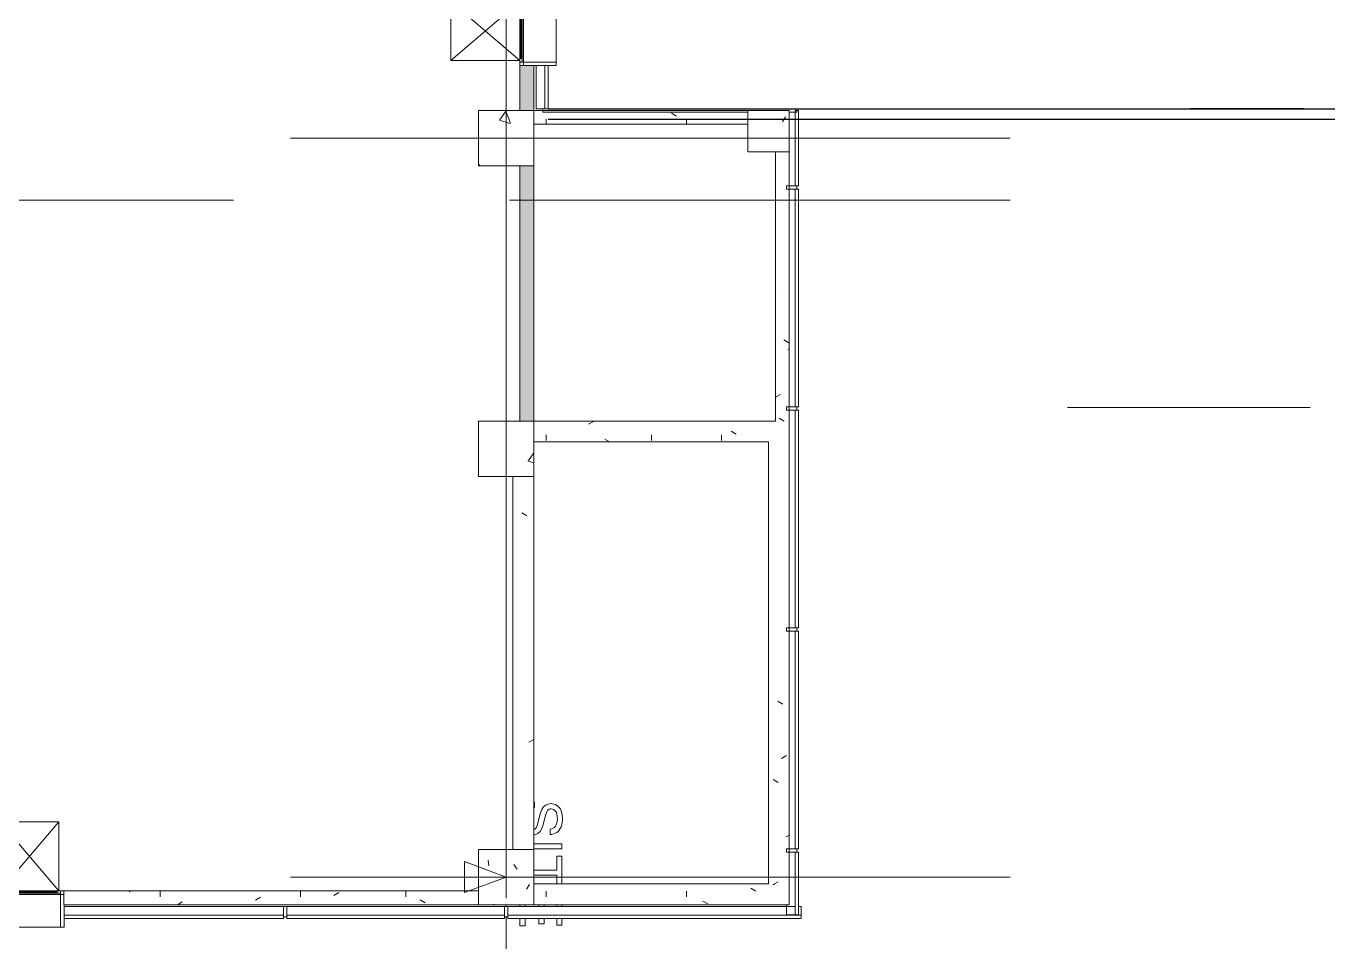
# Model space of a CAD drawing. Extents: x -14231 to 516634, y -267190 to 70805.
# Drawn here: x 207845 to 226794, y -141280 to -128024 of the extents above; entities that cross this region are included whole.
import ezdxf

# ---------------------------------------------------------------- set-up
doc = ezdxf.new("R2010")
doc.units = 0
doc.header["$LTSCALE"] = 8
for name, pattern in [('Access Line', [382.3, 250, -132.3]), ('Centre', [7937.5, 1587.5, -1190.625, 3968.75, -1190.625]), ('Dash', [1587.5, 793.75, -793.75]), ('IDA - Grid Line', [3500, 2000, -500, 500, -500])]:
    doc.linetypes.add(name, pattern=pattern)
doc.layers.add('000_CTCI_CSA', color=7, linetype='CONTINUOUS')
for name, color, linetype, lineweight in [('A-_ANOTGRID_E', 7, 'CONTINUOUS', 9), ('A-_CLAD----_E', 7, 'CONTINUOUS', 9), ('A-_CLAD----_E1', 7, 'CONTINUOUS', 9), ('A-_WALL----_E', 7, 'CONTINUOUS', 9), ('A-_WALL----_H', 7, 'CONTINUOUS', 9), ('A-_WIND----_E', 7, 'CONTINUOUS', 9), ('A-COLN----_E', 7, 'CONTINUOUS', 9), ('A-COLN----_E1', 7, 'CONTINUOUS', 9)]:
    doc.layers.add(name, color=color, linetype=linetype, lineweight=lineweight)
pattern_1 = [(270, (-110762.2, 809413.83), (508, -2032), [83.82, -1440.18, 83.82, -1440.18, -8128]), (270, (-110762.2, 809413.83), (508, -2032), [-3048, 83.82, -2964.18, 83.82, -1440.18, -3556]), (270, (-110762.2, 809413.83), (508, -2032), [-7620, 83.82, -932.18, 83.82, -2456.18]), (30, (-110508.2, 808651.83), (1505.76362, 1455.9409), [83.82, -1440.18, 83.82, -1440.18, -8128]), (30, (-110508.2, 808651.83), (1505.76362, 1455.9409), [-3048, 83.82, -2964.18, 83.82, -1440.18, -3556]), (30, (-110508.2, 808651.83), (1505.76362, 1455.9409), [-7620, 83.82, -932.18, 83.82, -2456.18]), (150, (-109492.2, 808397.83), (-2013.76362, 576.0591), [83.82, -1440.18, 83.82, -1440.18, -8128]), (150, (-109492.2, 808397.83), (-2013.76362, 576.0591), [-3048, 83.82, -2964.18, 83.82, -1440.18, -3556]), (150, (-109492.2, 808397.83), (-2013.76362, 576.0591), [-7620, 83.82, -932.18, 83.82, -2456.18])]

# ---------------------------------------------------------------- blocks, each defined once
blk = doc.blocks.new('IDA - Rectangle Column - 800W X 800D-V2-PH1 LEVEL 3 - PROBE')
at = {"layer": 'A-COLN----_E1', "true_color": 0xaaaaaa}
h = blk.add_hatch(dxfattribs=at)
h.set_pattern_fill('FP_4', color=253, style=0, pattern_type=2)
h.set_pattern_definition([(320, (-325556.1, 949757.2), (-159.3907, -1821.8403), [190.5, -2095.5]), (265, (-325556.1, 949757.2), (1910.5674, 352.428), [152.4, -1676.4]), (10.451, (-325569.4, 949605.4), (1751.166, -1469.4262), [161.9, -1780.901]), (316.184, (-325048.1, 949757.2), (-420.428, -2710.791), [285.75, -3143.25]), (6.636, (-325083.2, 949531.3), (2474.276, -2374.0256), [242.85, -2671.351]), (261.184, (-325048, 949757.2), (2474.2525, -2374.05), [228.6, -2514.6]), (291, (-325175.1, 949503.2), (-1022.6516, -1516.1442), [190.5, -2095.5]), (236, (-325175.1, 949503.2), (1841.8805, -618.021), [152.4, -1676.4]), (341.451, (-325260.3, 949376.8), (819.2124, -2134.1713), [161.9, -1780.901]), (307.5, (-325556.1, 949757.2), (845.5504, -30.88603), [83.82, -1572.26, 83.82, -3300.73]), (307.5, (-325556.1, 949757.2), (845.5504, -30.88603), [-1739.9, -1617.98, 83.82, -1598.93]), (277.5, (-325556.1, 949757.2), (1001.80575, -668.1966), [83.82, -886.46, 83.82, -2175.51]), (277.5, (-325556.1, 949757.2), (1001.80575, -668.1966), [-1054.1, -1534.16, 83.82, -557.53]), (237.5, (-325556.1, 950323.6), (-57.2896, -1355.90933), [83.82, -551.18, 83.82, -4526.28]), (237.5, (-325556.1, 950323.6), (-57.2896, -1355.90933), [-718.82, -1897.38, 83.82, -2545.08]), (227.5, (-325556.1, 950577.6), (254.2664, -1481.2932), [83.82, -741.68, 83.82, -3098.8]), (227.5, (-325556.1, 950577.6), (254.2664, -1481.2932), [-909.32, -1231.9, 83.82, -1783.08])])
h.paths.add_polyline_path([(-400, -400), (400, -400), (400, 400), (-400, 400)])
at = {"layer": 'A-COLN----_E', "color": 253, "true_color": 0xaaaaaa}
for p, q in [((400, 400), (-400, 400)), ((-400, 400), (-400, -400)), ((400, -400), (400, 400)), ((-400, -400), (400, -400))]:
    blk.add_line(p, q, dxfattribs=at)
blk = doc.blocks.new('IDA - Rectangle Column - 800W X 800D-V3-PH1 LEVEL 3 - PROBE')
at = {"layer": 'A-COLN----_E1', "true_color": 0xaaaaaa}
h = blk.add_hatch(dxfattribs=at)
h.set_pattern_fill('FP_5', color=253, style=0, pattern_type=2)
h.set_pattern_definition([(320, (-325556.1, 943557.2), (-159.3907, -1821.8403), [190.5, -2095.5]), (265, (-325556.1, 943557.2), (1910.5674, 352.428), [152.4, -1676.4]), (10.451, (-325569.4, 943405.4), (1751.166, -1469.4262), [161.9, -1780.901]), (316.184, (-325048.1, 943557.2), (-420.428, -2710.791), [285.75, -3143.25]), (6.636, (-325083.2, 943331.3), (2474.276, -2374.0256), [242.85, -2671.351]), (261.184, (-325048, 943557.2), (2474.2525, -2374.05), [228.6, -2514.6]), (291, (-325175.1, 943303.2), (-1022.6516, -1516.1442), [190.5, -2095.5]), (236, (-325175.1, 943303.2), (1841.8805, -618.021), [152.4, -1676.4]), (341.451, (-325260.3, 943176.8), (819.2124, -2134.1713), [161.9, -1780.901]), (307.5, (-325556.1, 943557.2), (845.5504, -30.88603), [83.82, -1572.26, 83.82, -3300.73]), (307.5, (-325556.1, 943557.2), (845.5504, -30.88603), [-1739.9, -1617.98, 83.82, -1598.93]), (277.5, (-325556.1, 943557.2), (1001.80575, -668.1966), [83.82, -886.46, 83.82, -2175.51]), (277.5, (-325556.1, 943557.2), (1001.80575, -668.1966), [-1054.1, -1534.16, 83.82, -557.53]), (237.5, (-325556.1, 944123.6), (-57.2896, -1355.90933), [83.82, -551.18, 83.82, -4526.28]), (237.5, (-325556.1, 944123.6), (-57.2896, -1355.90933), [-718.82, -1897.38, 83.82, -2545.08]), (227.5, (-325556.1, 944377.6), (254.2664, -1481.2932), [83.82, -741.68, 83.82, -3098.8]), (227.5, (-325556.1, 944377.6), (254.2664, -1481.2932), [-909.32, -1231.9, 83.82, -1783.08])])
h.paths.add_polyline_path([(-400, -400), (400, -400), (400, 400), (-400, 400)])
at = {"layer": 'A-COLN----_E', "color": 253, "true_color": 0xaaaaaa}
for p, q in [((400, 400), (-400, 400)), ((-400, 400), (-400, -400)), ((400, -400), (400, 400)), ((-400, -400), (400, -400))]:
    blk.add_line(p, q, dxfattribs=at)
blk = doc.blocks.new('IDA - Rectangle Column - 800W X 800D-V4-PH1 LEVEL 3 - PROBE')
at = {"layer": 'A-COLN----_E1', "true_color": 0xaaaaaa}
h = blk.add_hatch(dxfattribs=at)
h.set_pattern_fill('FP_6', color=253, style=0, pattern_type=2)
h.set_pattern_definition([(320, (-325556.1, 939057.2), (-159.3907, -1821.8403), [190.5, -2095.5]), (265, (-325556.1, 939057.2), (1910.5674, 352.428), [152.4, -1676.4]), (10.451, (-325569.4, 938905.4), (1751.166, -1469.4262), [161.9, -1780.901]), (316.184, (-325048.1, 939057.2), (-420.428, -2710.791), [285.75, -3143.25]), (6.636, (-325083.2, 938831.3), (2474.276, -2374.0256), [242.85, -2671.351]), (261.184, (-325048, 939057.2), (2474.2525, -2374.05), [228.6, -2514.6]), (291, (-325175.1, 938803.2), (-1022.6516, -1516.1442), [190.5, -2095.5]), (236, (-325175.1, 938803.2), (1841.8805, -618.021), [152.4, -1676.4]), (341.451, (-325260.3, 938676.8), (819.2124, -2134.1713), [161.9, -1780.901]), (307.5, (-325556.1, 939057.2), (845.5504, -30.88603), [83.82, -1572.26, 83.82, -3300.73]), (307.5, (-325556.1, 939057.2), (845.5504, -30.88603), [-1739.9, -1617.98, 83.82, -1598.93]), (277.5, (-325556.1, 939057.2), (1001.80575, -668.1966), [83.82, -886.46, 83.82, -2175.51]), (277.5, (-325556.1, 939057.2), (1001.80575, -668.1966), [-1054.1, -1534.16, 83.82, -557.53]), (237.5, (-325556.1, 939623.6), (-57.2896, -1355.90933), [83.82, -551.18, 83.82, -4526.28]), (237.5, (-325556.1, 939623.6), (-57.2896, -1355.90933), [-718.82, -1897.38, 83.82, -2545.08]), (227.5, (-325556.1, 939877.6), (254.2664, -1481.2932), [83.82, -741.68, 83.82, -3098.8]), (227.5, (-325556.1, 939877.6), (254.2664, -1481.2932), [-909.32, -1231.9, 83.82, -1783.08])])
h.paths.add_polyline_path([(-400, -400), (400, -400), (400, 400), (-400, 400)])
at = {"layer": 'A-COLN----_E', "color": 253, "true_color": 0xaaaaaa}
for p, q in [((400, 400), (-400, 400)), ((-400, 400), (-400, -400)), ((400, -400), (400, 400)), ((-400, -400), (400, -400))]:
    blk.add_line(p, q, dxfattribs=at)
blk = doc.blocks.new('IDA - Rectangle Column - 600W X 600D-V54-PH1 LEVEL 3 - PROBE')
at = {"layer": 'A-COLN----_E1', "true_color": 0xaaaaaa}
h = blk.add_hatch(dxfattribs=at)
h.set_pattern_fill('FP_57', color=253, style=0, pattern_type=2)
h.set_pattern_definition([(320, (-329356.1, 938957.2), (-159.3907, -1821.8403), [190.5, -2095.5]), (265, (-329356.1, 938957.2), (1910.5674, 352.428), [152.4, -1676.4]), (10.451, (-329369.4, 938805.4), (1751.166, -1469.4262), [161.9, -1780.901]), (316.184, (-328848.1, 938957.2), (-420.428, -2710.791), [285.75, -3143.25]), (6.636, (-328883.2, 938731.3), (2474.276, -2374.0256), [242.85, -2671.351]), (261.184, (-328848, 938957.2), (2474.2525, -2374.05), [228.6, -2514.6]), (291, (-328975.1, 938703.2), (-1022.6516, -1516.1442), [190.5, -2095.5]), (236, (-328975.1, 938703.2), (1841.8805, -618.021), [152.4, -1676.4]), (341.451, (-329060.3, 938576.8), (819.2124, -2134.1713), [161.9, -1780.901]), (307.5, (-329356.1, 938957.2), (845.5504, -30.88603), [83.82, -1572.26, 83.82, -3300.73]), (307.5, (-329356.1, 938957.2), (845.5504, -30.88603), [-1739.9, -1617.98, 83.82, -1598.93]), (277.5, (-329356.1, 938957.2), (1001.80575, -668.1966), [83.82, -886.46, 83.82, -2175.51]), (277.5, (-329356.1, 938957.2), (1001.80575, -668.1966), [-1054.1, -1534.16, 83.82, -557.53]), (237.5, (-329356.1, 939523.6), (-57.2896, -1355.90933), [83.82, -551.18, 83.82, -4526.28]), (237.5, (-329356.1, 939523.6), (-57.2896, -1355.90933), [-718.82, -1897.38, 83.82, -2545.08]), (227.5, (-329356.1, 939777.6), (254.2664, -1481.2932), [83.82, -741.68, 83.82, -3098.8]), (227.5, (-329356.1, 939777.6), (254.2664, -1481.2932), [-909.32, -1231.9, 83.82, -1783.08])])
h.paths.add_polyline_path([(-300, -300), (300, -300), (300, 300), (-300, 300)])
at = {"layer": 'A-COLN----_E', "color": 253, "true_color": 0xaaaaaa}
for p, q in [((300, 300), (-300, 300)), ((-300, 300), (-300, -300)), ((300, -300), (300, 300)), ((-300, -300), (300, -300))]:
    blk.add_line(p, q, dxfattribs=at)
blk = doc.blocks.new('Aluminium Window - 1000L X 1000H - FAP-02 - 2HR-9887457-PH1 LEVEL 3 - PROBE')
at = {"layer": 'A-_WIND----_E', "color": 253, "true_color": 0xaaaaaa}
for p, q in [((-495, 425), (-495, 310)), ((-445, 425), (-495, 425)), ((-445, -50), (-445, 425)), ((455, 425), (-445, 425)), ((505, 425), (455, 425)), ((455, 425), (455, -50)), ((505, 310), (505, 425)), ((-495, 260), (-495, 100)), ((505, 100), (505, 260)), ((-445, -50), (-492, -50)), ((-492, -50), (-445, -50)), ((-492, -100), (-445, -100)), ((-445, -65), (-445, -50)), ((455, -50), (-445, -50)), ((-445, -50), (455, -50)), ((-445, -65), (-445, -100)), ((-395, -65), (-445, -65)), ((-445, -100), (-395, -100)), ((405, -65), (-395, -65)), ((-395, -100), (-395, -65)), ((405, -79), (-395, -79)), ((-395, -79), (-395, -87)), ((-395, -87), (405, -87)), ((-395, -100), (405, -100)), ((455, -65), (405, -65)), ((405, -65), (405, -100)), ((405, -87), (405, -79)), ((405, -100), (455, -100)), ((505, -50), (455, -50)), ((455, -50), (455, -65)), ((455, -50), (505, -50)), ((455, -100), (455, -65)), ((455, -100), (505, -100))]:
    blk.add_line(p, q, dxfattribs=at)
at = {"layer": 'A-_WIND----_E', "color": 253, "linetype": 'Centre', "true_color": 0xaaaaaa}
for p, q in [((-495, 425), (505, 425)), ((-74, 425), (-390, 425))]:
    blk.add_line(p, q, dxfattribs=at)
at = {"layer": 'A-_WIND----_E', "color": 253, "linetype": 'Access Line', "true_color": 0xaaaaaa}
for p, q in [((-420, -1100), (-420, -100)), ((-420, -100), (430, -1100)), ((-420, -1100), (430, -100)), ((430, -1100), (430, -100)), ((-420, -1100), (430, -1100))]:
    blk.add_line(p, q, dxfattribs=at)
blk = doc.blocks.new('Aluminium Window - 1000L X 1000H - FAP-02 - 2HR-V57-PH1 LEVEL 3 - PROBE')
at = {"layer": 'A-_WIND----_E', "color": 253, "true_color": 0xaaaaaa}
for p, q in [((-495, 425), (-495, 301)), ((-445, 425), (-495, 425)), ((-445, -50), (-445, 425)), ((455, 425), (-445, 425)), ((505, 425), (455, 425)), ((455, 425), (455, -50)), ((505, 301), (505, 425)), ((-495, 251), (-495, 100)), ((505, 100), (505, 251)), ((-445, -50), (-492, -50)), ((-492, -50), (-445, -50)), ((-492, -100), (-445, -100)), ((-445, -65), (-445, -50)), ((455, -50), (-445, -50)), ((-445, -50), (455, -50)), ((-445, -65), (-445, -100)), ((-395, -65), (-445, -65)), ((-445, -100), (-395, -100)), ((405, -65), (-395, -65)), ((-395, -100), (-395, -65)), ((405, -79), (-395, -79)), ((-395, -79), (-395, -87)), ((-395, -87), (405, -87)), ((-395, -100), (405, -100)), ((455, -65), (405, -65)), ((405, -65), (405, -100)), ((405, -87), (405, -79)), ((405, -100), (455, -100)), ((505, -50), (455, -50)), ((455, -50), (455, -65)), ((455, -50), (505, -50)), ((455, -100), (455, -65)), ((455, -100), (505, -100))]:
    blk.add_line(p, q, dxfattribs=at)
at = {"layer": 'A-_WIND----_E', "color": 253, "linetype": 'Centre', "true_color": 0xaaaaaa}
for p, q in [((-495, 425), (505, 425)), ((-74, 425), (-390, 425))]:
    blk.add_line(p, q, dxfattribs=at)
at = {"layer": 'A-_WIND----_E', "color": 253, "linetype": 'Access Line', "true_color": 0xaaaaaa}
for p, q in [((-420, -1100), (-420, -100)), ((-420, -100), (430, -1100)), ((-420, -1100), (430, -100)), ((430, -1100), (430, -100)), ((-420, -1100), (430, -1100))]:
    blk.add_line(p, q, dxfattribs=at)
blk = doc.blocks.new('System Panel - AlumPanelClad-White-10005320-PH1 LEVEL 3 - PROBE')
at = {"layer": 'A-_CLAD----_E', "color": 253, "true_color": 0xaaaaaa}
for p, q in [((452, 25), (-452, 25)), ((-452, 25), (-452, -25)), ((452, -25), (452, 25)), ((-452, -25), (452, -25))]:
    blk.add_line(p, q, dxfattribs=at)
blk = doc.blocks.new('Rectangular Mullion - groove center-10005317-PH1 LEVEL 3 - PROBE')
at = {"layer": 'A-_CLAD----_E1', "color": 253, "true_color": 0xaaaaaa}
for p in [(950302, 329741), (950157, 329616)]:
    blk.add_line(p, (950302, 329616), dxfattribs=at)
blk = doc.blocks.new('System Panel - AlumPanelClad-White-10005328-PH1 LEVEL 3 - PROBE')
at = {"layer": 'A-_CLAD----_E', "color": 253, "true_color": 0xaaaaaa}
for p, q in [((1575, 25), (-1575, 25)), ((-1575, 25), (-1575, -25)), ((1575, -25), (1575, 25)), ((-1575, -25), (1575, -25))]:
    blk.add_line(p, q, dxfattribs=at)
blk = doc.blocks.new('Rectangular Mullion - groove center-9997094-PH1 LEVEL 3 - PROBE')
at = {"layer": 'A-_CLAD----_E1', "color": 253, "true_color": 0xaaaaaa}
for p, q in [((-25, -150), (-25, 0)), ((-25, 0), (25, 0)), ((25, 0), (25, -150)), ((25, -150), (-25, -150))]:
    blk.add_line(p, q, dxfattribs=at)
blk = doc.blocks.new('System Panel - AlumPanelClad-White-10007452-PH1 LEVEL 3 - PROBE')
at = {"layer": 'A-_CLAD----_E', "color": 253, "true_color": 0xaaaaaa}
for p, q in [((545, 25), (-545, 25)), ((-545, 25), (-545, -25)), ((545, -25), (545, 25)), ((-545, -25), (545, -25))]:
    blk.add_line(p, q, dxfattribs=at)
blk = doc.blocks.new('System Panel - AlumPanelClad-White-9999845-PH1 LEVEL 3 - PROBE')
at = {"layer": 'A-_CLAD----_E', "color": 253, "true_color": 0xaaaaaa}
for p, q in [((-1728, 25), (-1838, 25)), ((-1838, 25), (-1838, -25)), ((1838, 25), (-1128, 25)), ((1838, -25), (1838, 25)), ((-1838, -25), (1838, -25))]:
    blk.add_line(p, q, dxfattribs=at)
blk = doc.blocks.new('System Panel - AlumPanelClad-White-10085937-PH1 LEVEL 3 - PROBE')
at = {"layer": 'A-_CLAD----_E', "color": 253, "true_color": 0xaaaaaa}
for p, q in [((-950, 25), (-1575, 25)), ((-1575, 25), (-1575, -25)), ((-950, -25), (-950, 25)), ((1575, 25), (50, 25)), ((50, 25), (50, -25)), ((1575, -25), (1575, 25)), ((-1575, -25), (-950, -25)), ((50, -25), (1575, -25))]:
    blk.add_line(p, q, dxfattribs=at)
blk = doc.blocks.new('System Panel - AlumPanelClad-White-V61-PH1 LEVEL 3 - PROBE')
at = {"layer": 'A-_CLAD----_E', "color": 253, "true_color": 0xaaaaaa}
for p, q in [((1588, 25), (-1588, 25)), ((-1588, 25), (-1588, -25)), ((1588, -25), (1588, 25)), ((-1588, -25), (1588, -25))]:
    blk.add_line(p, q, dxfattribs=at)
blk = doc.blocks.new('Rectangular Mullion - groove center-V62-PH1 LEVEL 3 - PROBE')
at = {"layer": 'A-_CLAD----_E1', "color": 253, "true_color": 0xaaaaaa}
for p in [(950184, 322331), (950309, 319156)]:
    blk.add_line(p, (950184, 319156), dxfattribs=at)
blk = doc.blocks.new('Rectangular Mullion - groove center-10005325-PH1 LEVEL 3 - PROBE')
at = {"layer": 'A-_CLAD----_E1', "color": 253, "true_color": 0xaaaaaa}
blk.add_line((846867, 329691), (850017, 329691), dxfattribs=at)
blk = doc.blocks.new('System Panel - AlumPanelClad-White-10077385-PH1 LEVEL 3 - PROBE')
at = {"layer": 'A-_CLAD----_E', "color": 253, "true_color": 0xaaaaaa}
for p, q in [((2125, 25), (-2125, 25)), ((-2125, 25), (-2125, -25)), ((2125, -25), (2125, 25)), ((-2125, -25), (2125, -25))]:
    blk.add_line(p, q, dxfattribs=at)
blk = doc.blocks.new('Rectangular Mullion - groove center-10077384-PH1 LEVEL 3 - PROBE')
at = {"layer": 'A-_CLAD----_E1', "color": 253, "true_color": 0xaaaaaa}
for p, q in [((950184, 329831), (950309, 329831)), ((950184, 329831), (950184, 329791)), ((950184, 329741), (950184, 325581))]:
    blk.add_line(p, q, dxfattribs=at)
blk = doc.blocks.new('Rectangular Mullion - groove center-10085932-PH1 LEVEL 3 - PROBE')
at = {"layer": 'A-_CLAD----_E1', "color": 253, "true_color": 0xaaaaaa}
for p in [(938007, 325991), (938632, 326091)]:
    blk.add_line(p, (938632, 325991), dxfattribs=at)

msp = doc.modelspace()

# ---------------------------------------------------------------- hatches: boundary and pattern name
at = {"layer": 'A-_WALL----_H', "true_color": 0xd4d4d4}
h = msp.add_hatch(dxfattribs=at)
h.set_pattern_fill('FP_1', color=254, angle=-90, style=0, pattern_type=2)
h.set_pattern_definition(pattern_1)
h.paths.add_polyline_path([(214993.9, -128593.3), (214993.9, -129243.3), (215193.9, -129243.3), (215193.9, -128593.3), (215093.9, -128593.3)])
h.paths.add_polyline_path([(214993.9, -127596.7), (215193.9, -127596.7), (215193.9, -122843.3), (214993.9, -122843.3), (214993.9, -127264.4)])
h.paths.add_polyline_path([(214993.9, -130043.3), (214993.9, -133743.3), (215193.9, -133743.3), (215193.9, -130043.3), (215167.8, -130043.3)])
h.paths.add_polyline_path([(214993.9, -122043.3), (215193.9, -122043.3), (215193.9, -115643.3), (214993.9, -115643.3)])
h.paths.add_polyline_path([(214993.9, -106543.3), (214993.9, -107643.3), (215193.9, -107643.3), (215193.9, -106543.3), (215093.9, -106543.3)])
h.paths.add_polyline_path([(214993.9, -109227.9), (214993.9, -114843.3), (215193.9, -114843.3), (215193.9, -108443.3), (214993.9, -108443.3)])
h.paths.add_polyline_path([(214993.9, -105546.7), (215193.9, -105546.7), (215193.9, -101243.3), (214993.9, -101243.3), (214993.9, -104718.7)])
h.paths.add_polyline_path([(214993.9, -100443.3), (215193.9, -100443.3), (215193.9, -94043.3), (214993.9, -94043.3), (214993.9, -100209.6)])
h.paths.add_polyline_path([(214993.9, -93243.3), (215193.9, -93243.3), (215193.9, -88893.3), (214993.9, -88893.3), (214993.9, -91191.3)])
h.paths.add_polyline_path([(214993.9, -87896.7), (215193.9, -87896.7), (215193.9, -86843.3), (214993.9, -86843.3)])
h.paths.add_polyline_path([(214993.9, -86043.3), (215193.9, -86043.3), (215193.9, -79643.3), (214993.9, -79643.3), (214993.9, -82173.1)])
h.paths.add_polyline_path([(214993.9, -78843.3), (215193.9, -78843.3), (215193.9, -72443.3), (214993.9, -72443.3), (214993.9, -73154.8)])
h.paths.add_polyline_path([(214993.9, -71643.3), (215193.9, -71643.3), (215193.9, -69443.3), (214993.9, -69443.3)])
h.paths.add_polyline_path([(214993.9, -65243.3), (214993.9, -68446.7), (215193.9, -68446.7), (215193.9, -65243.3), (215009.5, -65243.3)])
h.paths.add_polyline_path([(214993.9, -64136.5), (214993.9, -64443.3), (215193.9, -64443.3), (215193.9, -58043.3), (214993.9, -58043.3)])
h.paths.add_polyline_path([(214993.9, -57243.3), (215193.9, -57243.3), (215193.9, -50843.3), (214993.9, -50843.3), (214993.9, -55118.2)])
h.paths.add_polyline_path([(214993.9, -42743.3), (214993.9, -46850.1), (215193.9, -46850.1), (215193.9, -42743.3), (215168.4, -42743.3)])
h.paths.add_polyline_path([(214993.9, -37743.3), (214993.9, -41943.3), (215193.9, -41943.3), (215193.9, -37743.3), (215006.7, -37743.3)])
h.paths.add_polyline_path([(214993.9, -50043.3), (215193.9, -50043.3), (215193.9, -47846.7), (214993.9, -47846.7)])
at = {"layer": 'A-_WALL----_H', "true_color": 0x808080}
h = msp.add_hatch(dxfattribs=at)
h.set_pattern_fill('FP_1', color=8, angle=-90, style=0, pattern_type=2)
h.set_pattern_definition(pattern_1)
h.paths.add_polyline_path([(215193.9, -129443.3), (218293.9, -129443.3), (218293.9, -129243.3), (215193.9, -129243.3)])
h = msp.add_hatch(dxfattribs=at)
h.set_pattern_fill('FP_1', color=8, angle=-90, style=0, pattern_type=2)
h.set_pattern_definition(pattern_1)
h.paths.add_polyline_path([(218693.9, -133743.3), (218893.9, -133743.3), (218893.9, -129843.3), (218693.9, -129843.3), (218693.9, -131773.5)])
h = msp.add_hatch(dxfattribs=at)
h.set_pattern_fill('FP_1', color=8, angle=-90, style=0, pattern_type=2)
h.set_pattern_definition(pattern_1)
h.paths.add_polyline_path([(215193.9, -134043.3), (218593.9, -134043.3), (218593.9, -133743.3), (215193.9, -133743.3)])
at = {"layer": 'A-_WALL----_H', "true_color": 0xd4d4d4}
h = msp.add_hatch(dxfattribs=at)
h.set_pattern_fill('FP_1', color=254, angle=-90, style=0, pattern_type=2)
h.set_pattern_definition(pattern_1)
h.paths.add_polyline_path([(218593.9, -140443.3), (218893.9, -140443.3), (218893.9, -133743.3), (218593.9, -133743.3), (218593.9, -136282.7)])
h = msp.add_hatch(dxfattribs=at)
h.set_pattern_fill('FP_1', color=254, angle=-90, style=0, pattern_type=2)
h.set_pattern_definition(pattern_1)
h.paths.add_polyline_path([(214893.9, -138537.2), (214893.9, -139943.3), (215193.9, -139943.3), (215193.9, -134543.3), (214893.9, -134543.3), (214893.9, -136282.7)])
h = msp.add_hatch(dxfattribs=at)
h.set_pattern_fill('FP_1', color=254, angle=-90, style=0, pattern_type=2)
h.set_pattern_definition(pattern_1)
h.paths.add_polyline_path([(190067.4, -140738.5), (190067.4, -140743.3), (195193.9, -140743.3), (195193.9, -140543.3), (190067.4, -140543.3), (190067.4, -140643.3)])
h.paths.add_polyline_path([(195993.9, -140580.7), (195993.9, -140743.3), (204793.9, -140743.3), (204793.9, -140543.3), (195993.9, -140543.3)])
h.paths.add_polyline_path([(205593.9, -140743.3), (207393.9, -140743.3), (207393.9, -140543.3), (205593.9, -140543.3), (205593.9, -140653.2)])
h.paths.add_polyline_path([(208390.5, -140743.3), (214393.9, -140743.3), (214393.9, -140543.3), (208390.5, -140543.3), (208390.5, -140643.3)])
h = msp.add_hatch(dxfattribs=at)
h.set_pattern_fill('FP_1', color=254, angle=-90, style=0, pattern_type=2)
h.set_pattern_definition(pattern_1)
h.paths.add_polyline_path([(215193.9, -140443.3), (215195.6, -140743.3), (218893.9, -140743.3), (218893.9, -140443.3), (215195.6, -140443.3)])

# ---------------------------------------------------------------- linework, layer by layer
at = {"layer": '000_CTCI_CSA', "color": 8, "true_color": 0x808080}
for p, q in [((215403.9, -129218.3), (226793.9, -129218.3)), ((226343.9, -129218.3), (224701.6, -129218.3)), ((215403.9, -129368.3), (226793.9, -129368.3))]:
    msp.add_line(p, q, dxfattribs=at)
at = {"layer": 'A-_ANOTGRID_E', "color": 254, "linetype": 'IDA - Grid Line', "true_color": 0xd4d4d4}
for p, q in [((214793.9, -12650.4), (214793.9, -169732.7)), ((183670.1, -129643.3), (222090.8, -129643.3)), ((186845.1, -130543.3), (222090.8, -130543.3)), ((183670.1, -140343.3), (222090.8, -140343.3))]:
    msp.add_line(p, q, dxfattribs=at)
at = {"layer": 'A-_ANOTGRID_E', "color": 8, "linetype": 'IDA - Grid Line', "true_color": 0x808080}
msp.add_line((310434.5, -133543.3), (222924.6, -133543.3), dxfattribs=at)
at = {"layer": 'A-_WALL----_E', "color": 8, "true_color": 0x808080}
for p, q in [((215193.9, -128593.3), (214993.9, -128593.3)), ((214993.9, -128593.3), (214993.9, -129243.3)), ((215193.9, -129243.3), (215193.9, -128593.3)), ((218293.9, -129243.3), (215193.9, -129243.3)), ((218293.9, -129443.3), (218293.9, -129243.3)), ((215193.9, -129443.3), (218293.9, -129443.3)), ((218693.9, -129843.3), (218693.9, -133743.3)), ((218893.9, -133743.3), (218893.9, -129843.3)), ((214993.9, -130043.3), (214993.9, -133743.3)), ((215193.9, -133743.3), (215193.9, -130043.3)), ((218593.9, -133743.3), (215193.9, -133743.3)), ((218693.9, -133743.3), (218593.9, -133743.3)), ((215193.9, -134043.3), (218593.9, -134043.3))]:
    msp.add_line(p, q, dxfattribs=at)
at = {"layer": 'A-_WALL----_E', "color": 253, "true_color": 0xaaaaaa}
for p, q in [((218893.9, -140443.3), (218893.9, -133743.3)), ((218593.9, -134043.3), (218593.9, -140443.3)), ((214893.9, -134543.3), (214893.9, -139943.3)), ((215193.9, -139943.3), (215193.9, -134543.3)), ((214393.9, -140543.3), (208390.5, -140543.3)), ((208390.5, -140543.3), (208390.5, -140743.3)), ((218593.9, -140443.3), (215193.9, -140443.3)), ((218893.9, -140743.3), (218893.9, -140443.3)), ((208390.5, -140743.3), (214393.9, -140743.3)), ((215193.9, -140743.3), (218893.9, -140743.3))]:
    msp.add_line(p, q, dxfattribs=at)
at = {"layer": 'A-COLN----_E1'}
for p, q in [((215203.3, -139260.7), (215195.6, -139261.3)), ((215203.3, -139336.8), (215203.3, -139260.7)), ((215195.6, -139338.4), (215203.3, -139336.8)), ((215294.2, -139412.4), (215274.9, -139485.2)), ((215312.5, -139365.8), (215294.2, -139412.4)), ((215338.1, -139327.9), (215312.5, -139365.8)), ((215369.1, -139301.1), (215338.1, -139327.9)), ((215351.7, -139504.4), (215373.2, -139423.1)), ((215404.9, -139285.1), (215369.1, -139301.1)), ((215373.2, -139423.1), (215383.8, -139396.8)), ((215383.8, -139396.8), (215394.3, -139380.1)), ((215394.3, -139380.1), (215405.3, -139369.5)), ((215444.8, -139279.7), (215404.9, -139285.1)), ((215405.3, -139369.5), (215417.8, -139361.9)), ((215417.8, -139361.9), (215431.7, -139357.4)), ((215431.7, -139357.4), (215447.1, -139355.9)), ((215467.5, -139281.4), (215444.8, -139279.7)), ((215447.1, -139355.9), (215464.9, -139358)), ((215464.9, -139358), (215481.4, -139364.4)), ((215489.4, -139286.3), (215467.5, -139281.4)), ((215481.4, -139364.4), (215496.5, -139375.1)), ((215510.6, -139294.6), (215489.4, -139286.3)), ((215496.5, -139375.1), (215510.3, -139390.1)), ((215510.3, -139390.1), (215521.7, -139409.7)), ((215531, -139306.1), (215510.6, -139294.6)), ((215521.7, -139409.7), (215529.9, -139434.4)), ((215529.9, -139434.4), (215534.8, -139464.2)), ((215549.8, -139320.8), (215531, -139306.1)), ((215566.2, -139338.6), (215549.8, -139320.8)), ((215580.2, -139359.4), (215566.2, -139338.6)), ((215591.8, -139383.2), (215580.2, -139359.4)), ((215607.4, -139436.8), (215591.8, -139383.2)), ((215612.6, -139496.1), (215607.4, -139436.8)), ((215211.3, -139647.8), (215195.6, -139654.5)), ((215230.1, -139628.5), (215211.3, -139647.8)), ((215245.8, -139596), (215230.1, -139628.5)), ((215274.9, -139485.2), (215245.8, -139596)), ((215285.9, -139682.6), (215313.5, -139639.2)), ((215313.5, -139639.2), (215331.3, -139588.4)), ((215331.3, -139588.4), (215351.7, -139504.4)), ((215456, -139645.8), (215431.7, -139650.9)), ((215431.7, -139650.9), (215431.7, -139727.1)), ((215477.2, -139636.9), (215456, -139645.8)), ((215495.1, -139624.3), (215477.2, -139636.9)), ((215510, -139607.8), (215495.1, -139624.3)), ((215521.5, -139587.2), (215510, -139607.8)), ((215529.8, -139562.2), (215521.5, -139587.2)), ((215534.8, -139532.9), (215529.8, -139562.2)), ((215534.8, -139464.2), (215536.4, -139499.1)), ((215536.4, -139499.1), (215534.8, -139532.9)), ((215564.1, -139662.7), (215578.7, -139641.2)), ((215578.7, -139641.2), (215590.9, -139616.6)), ((215590.9, -139616.6), (215607.1, -139560.4)), ((215607.1, -139560.4), (215612.6, -139496.1)), ((215195.6, -139732.7), (215211.6, -139730.6)), ((215211.6, -139730.6), (215232.4, -139723.2)), ((215232.4, -139723.2), (215251.8, -139712.9)), ((215251.8, -139712.9), (215269.6, -139699.4)), ((215269.6, -139699.4), (215285.9, -139682.6)), ((215431.7, -139727.1), (215457.7, -139724.4)), ((215457.7, -139724.4), (215482.2, -139718.5)), ((215482.2, -139718.5), (215505.3, -139709.3)), ((215505.3, -139709.3), (215527.1, -139696.9)), ((215527.1, -139696.9), (215546.8, -139681.3)), ((215546.8, -139681.3), (215564.1, -139662.7)), ((215603.1, -139860.3), (215195.6, -139860.3)), ((215195.6, -139936.4), (215603.1, -139936.4)), ((215603.1, -139936.4), (215603.1, -139860.3)), ((214793.9, -140343.3), (214193.9, -140118.3)), ((214193.9, -140118.3), (214193.9, -140568.3)), ((215603.1, -140041.1), (215526.9, -140041.1)), ((215526.9, -140041.1), (215526.9, -140241)), ((215603.1, -140443.3), (215603.1, -140041.1)), ((214193.9, -140568.3), (214793.9, -140343.3)), ((215526.9, -140241), (215195.6, -140241)), ((215195.6, -140317.2), (215526.9, -140317.2)), ((215526.9, -140317.2), (215526.9, -140443.3)), ((214993.9, -140743.3), (214993.9, -140769.8)), ((215070.1, -140769.8), (215070.1, -140743.3)), ((215269.9, -140743.3), (215269.9, -140769.8)), ((215346.1, -140769.8), (215346.1, -140743.3)), ((215526.9, -140743.3), (215526.9, -140769.8)), ((215603.1, -140769.8), (215603.1, -140743.3)), ((214993.9, -140944.8), (214993.9, -141050)), ((215070.1, -141050), (215070.1, -140944.8)), ((215269.9, -140944.8), (215269.9, -141021.5)), ((215346.1, -141021.5), (215346.1, -140944.8)), ((215526.9, -140944.8), (215526.9, -141040.5)), ((215603.1, -141040.5), (215603.1, -140944.8)), ((214993.9, -141050), (215070.1, -141050)), ((215269.9, -141021.5), (215346.1, -141021.5)), ((215526.9, -141040.5), (215603.1, -141040.5))]:
    msp.add_line(p, q, dxfattribs=at)
at = {"layer": 'A-COLN----_E1', "linetype": 'Dash'}
for p, q in [((215526.9, -140343.3), (215195.6, -140343.3)), ((216793.9, -140343.3), (215603.1, -140343.3)), ((214793.9, -140743.3), (214793.9, -140769.8)), ((214793.9, -140919.8), (214793.9, -142343.3))]:
    msp.add_line(p, q, dxfattribs=at)

# ---------------------------------------------------------------- block references
at = {"layer": 'A-_CLAD----_E', "color": 8, "lineweight": 9, "true_color": 0x808080}
for name, p, rotation in [('System Panel - AlumPanelClad-White-10085937-PH1 LEVEL 3 - PROBE', (215378.9, -127643.3), 89.99999999999999), ('System Panel - AlumPanelClad-White-9999845-PH1 LEVEL 3 - PROBE', (217166.4, -129243.3), 180), ('System Panel - AlumPanelClad-White-10007452-PH1 LEVEL 3 - PROBE', (219003.9, -129788.3), 89.99999999999999), ('System Panel - AlumPanelClad-White-10005328-PH1 LEVEL 3 - PROBE', (219003.9, -131958.3), 89.99999999999999), ('System Panel - AlumPanelClad-White-10005328-PH1 LEVEL 3 - PROBE', (219003.9, -135158.3), 89.99999999999999)]:
    msp.add_blockref(name, p, dxfattribs=dict(at, rotation=rotation))
at = {"layer": 'A-_CLAD----_E', "color": 253, "lineweight": 9, "true_color": 0xaaaaaa, "rotation": 89.99999999999999}
for name, p in [('System Panel - AlumPanelClad-White-10005328-PH1 LEVEL 3 - PROBE', (219003.9, -138358.3)), ('System Panel - AlumPanelClad-White-10005320-PH1 LEVEL 3 - PROBE', (219003.9, -140435.8))]:
    msp.add_blockref(name, p, dxfattribs=at)
at = {"layer": 'A-_CLAD----_E', "color": 253, "lineweight": 9, "true_color": 0xaaaaaa}
for name, p in [('System Panel - AlumPanelClad-White-V61-PH1 LEVEL 3 - PROBE', (209981.4, -140919.8)), ('System Panel - AlumPanelClad-White-10005328-PH1 LEVEL 3 - PROBE', (213193.9, -140919.8)), ('System Panel - AlumPanelClad-White-10077385-PH1 LEVEL 3 - PROBE', (216943.9, -140919.8))]:
    msp.add_blockref(name, p, dxfattribs=at)
at = {"layer": 'A-_CLAD----_E1', "color": 8, "lineweight": 9, "true_color": 0x808080, "rotation": 270}
msp.add_blockref('Rectangular Mullion - groove center-10085932-PH1 LEVEL 3 - PROBE', (-110762.2, 809413.8), dxfattribs=at)
at = {"layer": 'A-_CLAD----_E1', "color": 8, "lineweight": 9, "true_color": 0x808080, "extrusion": (0, 0, -1), "rotation": 90.00000000000001}
for p in [(-219003.9, -130358.3), (-219003.9, -133558.3), (-219003.9, -136758.3)]:
    msp.add_blockref('Rectangular Mullion - groove center-9997094-PH1 LEVEL 3 - PROBE', p, dxfattribs=at)
at = {"layer": 'A-_CLAD----_E1', "color": 253, "lineweight": 9, "true_color": 0xaaaaaa, "extrusion": (0, 0, -1)}
for p, rotation in [((-219003.9, -139958.3), 90.00000000000001), ((-211593.9, -140919.8), 180.0000000000001), ((-214793.9, -140919.8), 180.0000000000001)]:
    msp.add_blockref('Rectangular Mullion - groove center-9997094-PH1 LEVEL 3 - PROBE', p, dxfattribs=dict(at, rotation=rotation))
at = {"layer": 'A-_CLAD----_E1', "color": 253, "lineweight": 9, "true_color": 0xaaaaaa}
for name, p, rotation in [('Rectangular Mullion - groove center-V62-PH1 LEVEL 3 - PROBE', (-110762.2, 809413.8), 270), ('Rectangular Mullion - groove center-10005325-PH1 LEVEL 3 - PROBE', (1061636.1, 188921.3), 180), ('Rectangular Mullion - groove center-10077384-PH1 LEVEL 3 - PROBE', (-110762.2, 809413.8), 270), ('Rectangular Mullion - groove center-10005317-PH1 LEVEL 3 - PROBE', (-110762.2, 809413.8), 270)]:
    msp.add_blockref(name, p, dxfattribs=dict(at, rotation=rotation))
at = {"layer": 'A-_WIND----_E', "color": 8, "lineweight": 9, "true_color": 0x808080, "rotation": 270}
msp.add_blockref('Aluminium Window - 1000L X 1000H - FAP-02 - 2HR-9887457-PH1 LEVEL 3 - PROBE', (215093.9, -128088.3), dxfattribs=at)
at = {"layer": 'A-_WIND----_E', "color": 253, "lineweight": 9, "true_color": 0xaaaaaa, "rotation": 179.9999999999997}
msp.add_blockref('Aluminium Window - 1000L X 1000H - FAP-02 - 2HR-V57-PH1 LEVEL 3 - PROBE', (207898.9, -140643.3), dxfattribs=at)
at = {"layer": 'A-COLN----_E1', "color": 8, "lineweight": 9, "true_color": 0x808080}
for name, p in [('IDA - Rectangle Column - 800W X 800D-V4-PH1 LEVEL 3 - PROBE', (214793.9, -129643.3)), ('IDA - Rectangle Column - 600W X 600D-V54-PH1 LEVEL 3 - PROBE', (218593.9, -129543.3)), ('IDA - Rectangle Column - 800W X 800D-V3-PH1 LEVEL 3 - PROBE', (214793.9, -134143.3))]:
    msp.add_blockref(name, p, dxfattribs=at)
at = {"layer": 'A-COLN----_E1', "color": 253, "lineweight": 9, "true_color": 0xaaaaaa}
msp.add_blockref('IDA - Rectangle Column - 800W X 800D-V2-PH1 LEVEL 3 - PROBE', (214793.9, -140343.3), dxfattribs=at)

doc.saveas('drawing.dxf')
